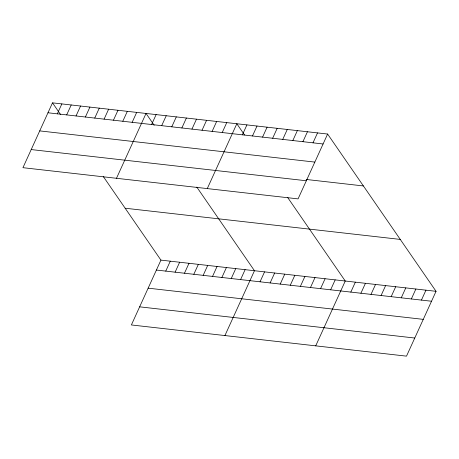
<?xml version="1.0" encoding="UTF-8"?>
<svg xmlns="http://www.w3.org/2000/svg" width="459" height="459" viewBox="0 0 459 459"><rect width="100%" height="100%" fill="white"/><g stroke="black" fill="none" stroke-linecap="round" stroke-linejoin="round"><path stroke-width="0.69" d="M52.498 102.85L22.95 167.684L298.069 198.885L327.617 134.045L52.498 102.85L60.628 114.641M57.329 113.838L61.85 103.912M66.681 114.899L71.208 104.968M76.033 115.961L80.56 106.029M85.391 117.022L89.912 107.09M94.743 118.083L99.27 108.152M104.095 119.139L108.622 109.213M113.453 120.201L117.974 110.275M122.805 121.262L127.332 111.336M132.158 122.323L136.684 112.398M116.488 178.293L146.037 113.453L154.172 125.25M151.602 124.527L156.129 114.601M161.688 125.674L166.215 115.743M171.775 126.816L176.302 116.89M181.867 127.963L186.388 118.032M191.954 129.105L196.481 119.174M202.04 130.247L206.567 120.321M212.127 131.394L216.654 121.463M103.258 176.468L160.931 260.115L131.383 324.955L406.502 356.15L436.05 291.316L327.617 134.045M222.219 132.536L226.74 122.605M165.756 271.108L170.283 261.177M207.279 188.586L236.827 123.752L244.555 134.957M175.114 272.164L179.635 262.238M242.392 134.826L246.919 124.894M184.466 273.225L188.993 263.3M252.479 135.967L257.006 126.041M193.818 274.287L198.345 264.361M262.565 137.115L267.092 127.183M203.176 275.348L207.697 265.422M272.657 138.257L277.179 128.325M212.528 276.41L217.055 266.478M282.744 139.398L287.265 129.472M221.881 277.471L226.407 267.54M292.831 140.546L297.357 130.614M231.238 278.533L235.76 268.601M302.917 141.688L307.444 131.762M240.591 279.594L245.117 269.662M224.921 335.563L254.47 270.724L196.796 187.077M313.004 142.829L317.53 132.903M260.035 281.797L264.556 271.866M270.122 282.939L274.648 273.013M280.208 284.087L284.735 274.155M290.295 285.228L294.821 275.297M300.387 286.37L304.908 276.444M310.473 287.518L314.994 277.586M320.56 288.659L325.087 278.733M330.646 289.807L335.173 279.875M315.712 345.856L345.26 281.017L287.586 197.37M350.825 292.09L355.346 282.165M360.912 293.238L365.433 283.306M370.998 294.38L375.525 284.454M381.085 295.521L385.612 285.596M391.171 296.669L395.698 286.737M401.264 297.811L405.785 287.885M411.35 298.958L415.877 289.027M421.437 300.1L425.963 290.168M47.971 112.776L323.096 143.977M39.715 130.895L314.834 162.096M306.239 179.463L363.402 185.947M31.206 149.565L306.331 180.766M125.146 208.22L400.265 239.414M160.931 260.115L436.05 291.316M156.404 270.047L431.523 301.242M148.148 288.166L423.267 319.361M139.639 306.836L414.758 338.031"/></g></svg>
